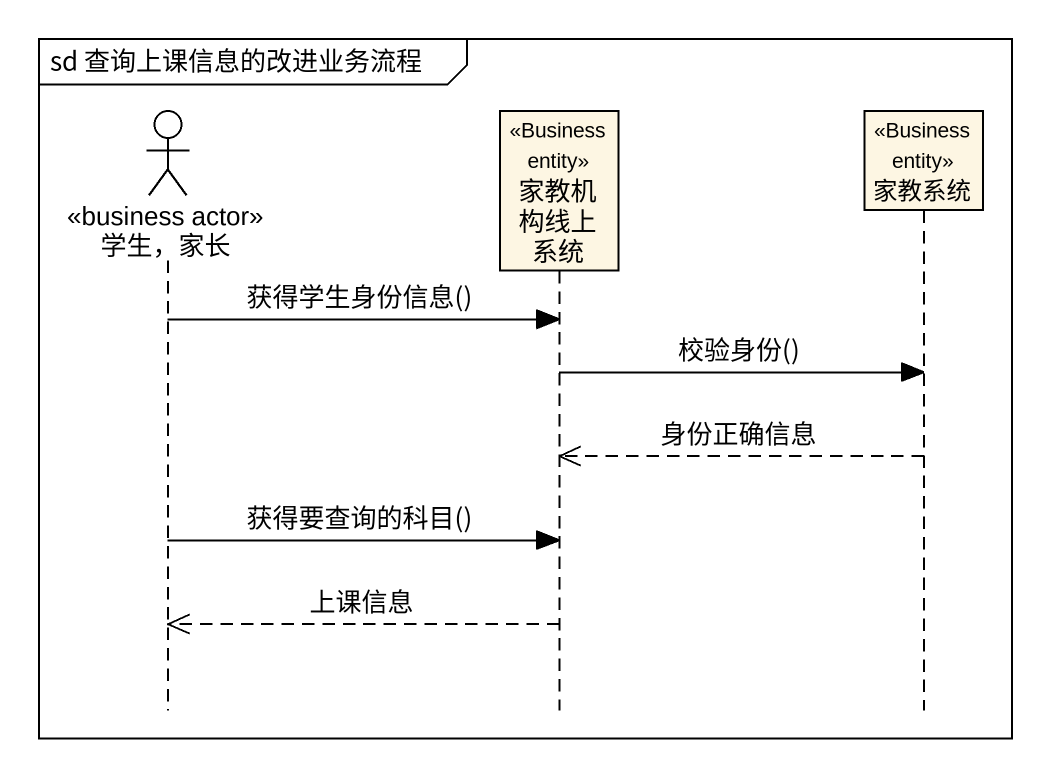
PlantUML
@startuml
mainframe sd 查询上课信息的改进业务流程
hide footbox
actor "学生，家长" as 学生_家长 <<business actor>>
participant 家教机构线上系统 <<Business entity>>
participant 家教系统 <<Business entity>>

学生_家长 -> 家教机构线上系统 : 获得学生身份信息()
家教机构线上系统 -> 家教系统 : 校验身份()
家教系统 -->> 家教机构线上系统 : 身份正确信息
学生_家长 -> 家教机构线上系统 : 获得要查询的科目()
家教机构线上系统 -->> 学生_家长 : 上课信息
@enduml
